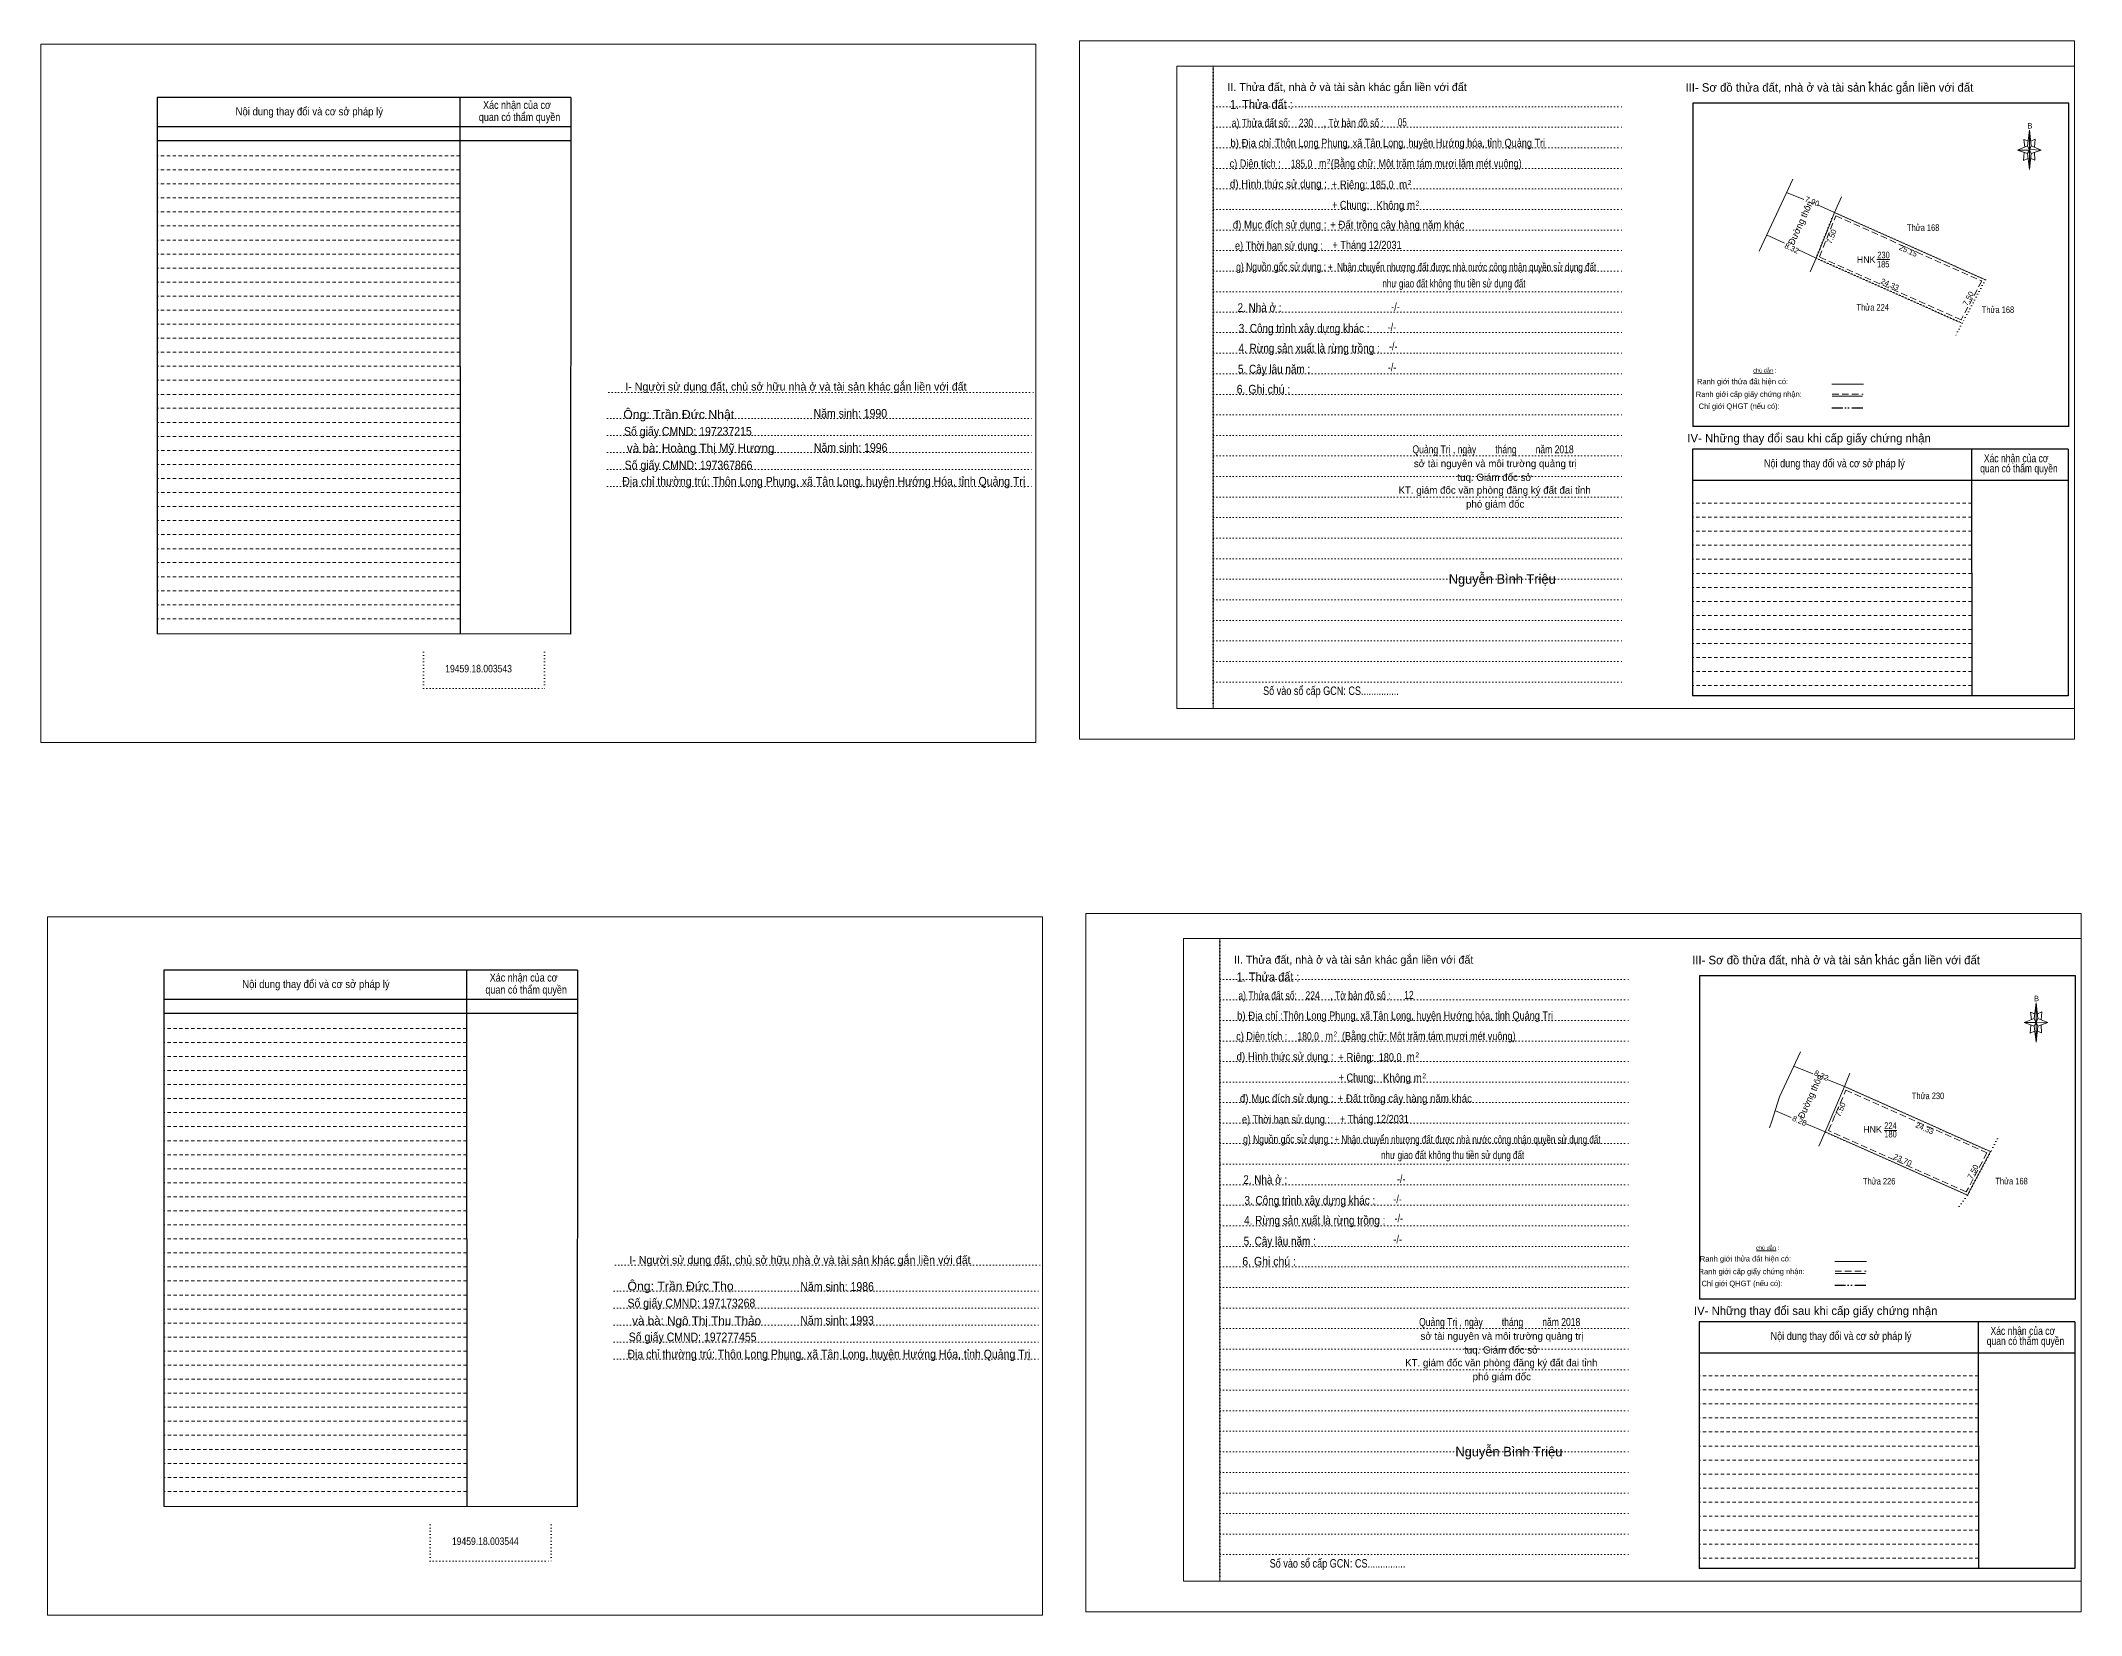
# Model space of a CAD drawing. Header units: metres. Extents: x 542624 to 552003, y 1835779 to 1840798.
# Drawn here: x 543133.9 to 543599.5, y 1835778.9 to 1836138.2 of the extents above; entities that cross this region are included whole.
import ezdxf
from ezdxf.enums import TextEntityAlignment as Align

# ---------------------------------------------------------------- set-up
doc = ezdxf.new("R2010")
doc.units = ezdxf.units.M
doc.header["$LTSCALE"] = 0.5
doc.header["$PDMODE"] = 32
doc.header["$PDSIZE"] = 0.25
for name, pattern in [('DASH_DOUBLE_DOT', [9.2, 5, -1.2, 0.3, -1.2, 0.3, -1.2]), ('DOTTED', [1.5, 0.3, -1.2]), ('MEDIUM_DASHED', [4.5, 3, -1.5]), ('SHORT_DASHED', [2.7, 1.5, -1.2])]:
    doc.linetypes.add(name, pattern=pattern)
for name, color, linetype, lineweight in [('1', 7, 'Continuous', 13), ('12', 7, 'Continuous', 13), ('14', 7, 'Continuous', 13), ('2', 7, 'SHORT_DASHED', 13), ('28', 7, 'Continuous', 25), ('55', 7, 'Continuous', 13), ('8', 7, 'Continuous', 13)]:
    doc.layers.add(name, color=color, linetype=linetype, lineweight=lineweight)
doc.layers.add('18', color=7, linetype='Continuous')
doc.layers.add('62', color=7, linetype='Continuous')

msp = doc.modelspace()

# ---------------------------------------------------------------- linework, layer by layer
at = {"layer": '1'}
for p, q in [((543393.13, 1836132.45), (543598.01, 1836132.45)), ((543393.13, 1836132.45), (543393.13, 1835985.79)), ((543598.01, 1836132.45), (543598.01, 1835984.57)), ((543393.13, 1835985.79), (543598.01, 1835985.79)), ((543394.64, 1835933.31), (543599.52, 1835933.31)), ((543394.64, 1835933.31), (543394.64, 1835786.65)), ((543599.52, 1835933.31), (543599.52, 1835785.42)), ((543394.64, 1835786.65), (543599.52, 1835786.65))]:
    msp.add_line(p, q, dxfattribs=at)
at = {"layer": '1', "linetype": 'DOTTED'}
for p, q in [((543401.43, 1836132.45), (543401.43, 1835985.79)), ((543401.43, 1836132.45), (543401.43, 1835985.79)), ((543401.51, 1836123.15), (543495.1, 1836123.15)), ((543401.51, 1836118.46), (543495.1, 1836118.46)), ((543401.51, 1836113.79), (543495.1, 1836113.79)), ((543401.51, 1836109.09), (543495.1, 1836109.09)), ((543401.51, 1836104.4), (543495.1, 1836104.4)), ((543401.51, 1836099.71), (543495.1, 1836099.71)), ((543401.51, 1836095.02), (543495.1, 1836095.02)), ((543401.51, 1836090.34), (543495.1, 1836090.34)), ((543401.51, 1836085.66), (543495.1, 1836085.66)), ((543401.51, 1836080.95), (543495.1, 1836080.95)), ((543401.51, 1836076.25), (543495.1, 1836076.25)), ((543401.51, 1836071.6), (543495.1, 1836071.6)), ((543401.51, 1836066.89), (543495.1, 1836066.89)), ((543401.51, 1836062.21), (543495.1, 1836062.21)), ((543263.48, 1836057.96), (543360.95, 1836057.96)), ((543401.51, 1836057.52), (543495.1, 1836057.52)), ((543263.17, 1836051.98), (543360.63, 1836051.98)), ((543401.51, 1836052.82), (543495.1, 1836052.82)), ((543263.17, 1836048.1), (543360.63, 1836048.1)), ((543401.51, 1836048.13), (543495.1, 1836048.13)), ((543263.17, 1836044.23), (543360.63, 1836044.23)), ((543401.51, 1836043.45), (543495.1, 1836043.45)), ((543263.17, 1836040.36), (543360.63, 1836040.36)), ((543401.51, 1836038.77), (543495.1, 1836038.77)), ((543263.17, 1836036.49), (543360.63, 1836036.49)), ((543401.51, 1836034.07), (543495.1, 1836034.07)), ((543401.51, 1836029.38), (543495.1, 1836029.38)), ((543401.51, 1836024.7), (543495.1, 1836024.7)), ((543401.51, 1836020.01), (543495.1, 1836020.01)), ((543401.51, 1836015.32), (543495.1, 1836015.32)), ((543401.51, 1836010.63), (543495.1, 1836010.63)), ((543401.51, 1836005.93), (543495.1, 1836005.93)), ((543401.51, 1836001.27), (543495.1, 1836001.27)), ((543221.19, 1835998.69), (543221.19, 1835990.4)), ((543248.84, 1835998.69), (543248.84, 1835990.4)), ((543401.51, 1835996.56), (543495.1, 1835996.56)), ((543221.19, 1835990.4), (543248.84, 1835990.4)), ((543401.51, 1835991.87), (543495.1, 1835991.87)), ((543402.94, 1835933.31), (543402.94, 1835786.65)), ((543402.94, 1835933.31), (543402.94, 1835786.65)), ((543403.03, 1835924), (543496.62, 1835924)), ((543403.03, 1835919.32), (543496.62, 1835919.32)), ((543403.03, 1835914.64), (543496.62, 1835914.64)), ((543403.03, 1835909.94), (543496.62, 1835909.94)), ((543403.03, 1835905.26), (543496.62, 1835905.26)), ((543403.03, 1835900.56), (543496.62, 1835900.56)), ((543403.03, 1835895.88), (543496.62, 1835895.88)), ((543403.03, 1835891.2), (543496.62, 1835891.2)), ((543403.03, 1835886.52), (543496.62, 1835886.52)), ((543403.03, 1835881.81), (543496.62, 1835881.81)), ((543403.03, 1835877.11), (543496.62, 1835877.11)), ((543403.03, 1835872.46), (543496.62, 1835872.46)), ((543403.03, 1835867.75), (543496.62, 1835867.75)), ((543403.03, 1835863.06), (543496.62, 1835863.06)), ((543265, 1835858.82), (543362.46, 1835858.82)), ((543403.03, 1835858.38), (543496.62, 1835858.38)), ((543264.69, 1835852.83), (543362.14, 1835852.83)), ((543403.03, 1835853.68), (543496.62, 1835853.68)), ((543264.69, 1835848.96), (543362.14, 1835848.96)), ((543403.03, 1835848.98), (543496.62, 1835848.98)), ((543264.69, 1835845.09), (543362.14, 1835845.09)), ((543403.03, 1835844.31), (543496.62, 1835844.31)), ((543264.69, 1835841.22), (543362.14, 1835841.22)), ((543264.69, 1835837.34), (543362.14, 1835837.34)), ((543403.03, 1835839.62), (543496.62, 1835839.62)), ((543403.03, 1835834.92), (543496.62, 1835834.92)), ((543403.03, 1835830.24), (543496.62, 1835830.24)), ((543403.03, 1835825.55), (543496.62, 1835825.55)), ((543403.03, 1835820.87), (543496.62, 1835820.87)), ((543403.03, 1835816.18), (543496.62, 1835816.18)), ((543403.03, 1835811.48), (543496.62, 1835811.48)), ((543403.03, 1835806.79), (543496.62, 1835806.79)), ((543222.69, 1835799.55), (543222.69, 1835791.26)), ((543250.35, 1835799.55), (543250.35, 1835791.26)), ((543403.03, 1835802.12), (543496.62, 1835802.12)), ((543403.03, 1835797.42), (543496.62, 1835797.42)), ((543222.69, 1835791.26), (543250.35, 1835791.26)), ((543403.03, 1835792.73), (543496.62, 1835792.73))]:
    msp.add_line(p, q, dxfattribs=at)
at = {"layer": '1'}
for points in [[(543133.86, 1835978.06), (543360.98, 1835978.06), (543360.98, 1836137.45), (543133.86, 1836137.45)], [(543133.86, 1836137.45), (543360.98, 1836137.45), (543360.98, 1835978.06), (543133.86, 1835978.06)], [(543133.86, 1835978.06), (543360.98, 1835978.06), (543360.98, 1836137.45), (543133.86, 1836137.45)], [(543370.88, 1835978.82), (543598.01, 1835978.82), (543598.01, 1836138.2), (543370.88, 1836138.2)], [(543401.43, 1836132.45), (543598.01, 1836132.45), (543598.01, 1835985.79), (543401.43, 1835985.79)], [(543135.38, 1835778.91), (543362.5, 1835778.91), (543362.5, 1835938.3), (543135.38, 1835938.3)], [(543135.38, 1835938.3), (543362.5, 1835938.3), (543362.5, 1835778.91), (543135.38, 1835778.91)], [(543135.38, 1835778.91), (543362.5, 1835778.91), (543362.5, 1835938.3), (543135.38, 1835938.3)], [(543372.39, 1835779.67), (543599.52, 1835779.67), (543599.52, 1835939.05), (543372.39, 1835939.05)], [(543402.94, 1835933.31), (543599.52, 1835933.31), (543599.52, 1835786.65), (543402.94, 1835786.65)]]:
    msp.add_lwpolyline(points, close=True, dxfattribs=at)
at = {"layer": '12'}
for p, q in [((543535.44, 1835907.46), (543530.63, 1835897.24)), ((543533.91, 1835904.21), (543538.31, 1835902.44)), ((543530.63, 1835897.24), (543528.89, 1835891.68)), ((543541.51, 1835901.16), (543545.51, 1835899.55)), ((543529.64, 1835894.08), (543533.32, 1835892.52)), ((543528.89, 1835891.68), (543528.4, 1835890.1)), ((543536.76, 1835891.05), (543541.08, 1835889.22)), ((543554.53, 1835889.5), (543557.46, 1835889.5))]:
    msp.add_line(p, q, dxfattribs=at)
at = {"layer": '12', "linetype": 'DOTTED'}
for p, q in [((543545.51, 1835899.55), (543578.86, 1835884.7)), ((543573.56, 1835874.77), (543541.07, 1835889.22)), ((543571.7, 1835872.18), (543573.56, 1835874.77))]:
    msp.add_line(p, q, dxfattribs=at)
at = {"layer": '12'}
for points in [[(543546.73, 1835902.59), (543545.51, 1835899.55), (543541.07, 1835889.22)], [(543541.08, 1835889.22), (543539.68, 1835885.92), (543539.83, 1835886.34)]]:
    msp.add_lwpolyline(points, dxfattribs=at)
msp.add_lwpolyline([(543545.51, 1835899.55), (543578.86, 1835884.7), (543573.56, 1835874.77), (543541.07, 1835889.22)], close=True, dxfattribs=at)
at = {"layer": '12', "linetype": 'MEDIUM_DASHED'}
msp.add_lwpolyline([(543545.83, 1835898.75), (543578.02, 1835884.42), (543573.3, 1835875.55), (543541.85, 1835889.51)], close=True, dxfattribs=at)
at = {"layer": '12', "linetype": 'DOTTED'}
msp.add_lwpolyline([(543580.43, 1835887.64), (543578.86, 1835884.7), (543573.56, 1835874.77)], dxfattribs=at)
at = {"layer": '14'}
for p, q in [((543532.29, 1836103.62), (543536.2, 1836101.97)), ((543544.85, 1836102.59), (543543.2, 1836099.03)), ((543539.31, 1836100.79), (543543.21, 1836099.03)), ((543543.2, 1836099.03), (543577.66, 1836083.66)), ((543527.72, 1836093.9), (543531.8, 1836091.99)), ((543534.82, 1836090.54), (543539.01, 1836088.59)), ((543552.85, 1836088.26), (543555.81, 1836088.26))]:
    msp.add_line(p, q, dxfattribs=at)
at = {"layer": '14', "linetype": 'DOTTED'}
msp.add_line((543539.01, 1836088.59), (543572.36, 1836073.74), dxfattribs=at)
at = {"layer": '14'}
for points in [[(543533.68, 1836106.59), (543532.17, 1836103.36), (543525.99, 1836090.22)], [(543543.2, 1836099.03), (543539.01, 1836088.59), (543537.69, 1836085.51)]]:
    msp.add_lwpolyline(points, dxfattribs=at)
at = {"layer": '14', "linetype": 'DOTTED'}
msp.add_lwpolyline([(543543.2, 1836099.03), (543577.66, 1836083.66), (543572.36, 1836073.74), (543539.01, 1836088.59)], close=True, dxfattribs=at)
at = {"layer": '14', "linetype": 'MEDIUM_DASHED'}
msp.add_lwpolyline([(543543.51, 1836098.24), (543576.82, 1836083.39), (543572.1, 1836074.52), (543539.79, 1836088.91)], close=True, dxfattribs=at)
at = {"layer": '14', "linetype": 'DOTTED'}
msp.add_lwpolyline([(543577.66, 1836083.66), (543572.36, 1836073.74), (543570.72, 1836070.66)], dxfattribs=at)
at = {"layer": '2', "linetype": 'Continuous', "lineweight": 25}
for p, q in [((543254.79, 1836125.23), (543160.41, 1836125.23)), ((543160.41, 1836125.23), (543160.41, 1836002.9)), ((543229.51, 1836125.23), (543229.56, 1836002.78)), ((543254.79, 1836118.54), (543160.53, 1836118.54)), ((543254.79, 1836115.34), (543160.53, 1836115.34)), ((543256.31, 1835926.08), (543161.93, 1835926.08)), ((543161.93, 1835926.08), (543161.93, 1835803.75)), ((543231.02, 1835926.08), (543231.08, 1835803.64)), ((543256.31, 1835919.39), (543162.04, 1835919.39)), ((543256.31, 1835916.19), (543162.04, 1835916.19))]:
    msp.add_line(p, q, dxfattribs=at)
at = {"layer": '2'}
for p, q in [((543229.51, 1836111.95), (543160.4, 1836111.95)), ((543229.51, 1836108.74), (543160.4, 1836108.74)), ((543229.51, 1836108.74), (543160.41, 1836108.74)), ((543229.51, 1836105.55), (543160.41, 1836105.55)), ((543229.51, 1836102.34), (543160.41, 1836102.34)), ((543229.51, 1836099.16), (543160.41, 1836099.16)), ((543229.51, 1836095.94), (543160.41, 1836095.94)), ((543229.51, 1836092.74), (543160.41, 1836092.74)), ((543229.54, 1836089.54), (543160.41, 1836089.54)), ((543229.54, 1836086.34), (543160.41, 1836086.34)), ((543229.54, 1836083.12), (543160.41, 1836083.12)), ((543229.54, 1836079.94), (543160.41, 1836079.94)), ((543229.54, 1836076.73), (543160.41, 1836076.73)), ((543229.54, 1836073.55), (543160.41, 1836073.55)), ((543229.54, 1836070.32), (543160.41, 1836070.32)), ((543229.54, 1836067.12), (543160.41, 1836067.12)), ((543229.54, 1836063.93), (543160.41, 1836063.93)), ((543229.54, 1836060.72), (543160.41, 1836060.72)), ((543229.54, 1836057.52), (543160.41, 1836057.52)), ((543229.54, 1836054.33), (543160.41, 1836054.33)), ((543229.54, 1836051.12), (543160.41, 1836051.12)), ((543229.54, 1836047.91), (543160.41, 1836047.91)), ((543229.56, 1836044.72), (543160.41, 1836044.72)), ((543229.56, 1836041.52), (543160.41, 1836041.52)), ((543229.56, 1836038.33), (543160.41, 1836038.33)), ((543229.56, 1836035.11), (543160.41, 1836035.11)), ((543229.56, 1836031.9), (543160.41, 1836031.9)), ((543229.56, 1836028.72), (543160.41, 1836028.72)), ((543574.52, 1836029.47), (543510.79, 1836029.47)), ((543229.56, 1836025.51), (543160.41, 1836025.51)), ((543574.52, 1836026.28), (543510.79, 1836026.28)), ((543574.52, 1836023.07), (543510.79, 1836023.07)), ((543229.56, 1836022.3), (543160.41, 1836022.3)), ((543229.56, 1836019.11), (543160.41, 1836019.11)), ((543574.52, 1836019.88), (543510.79, 1836019.88)), ((543229.56, 1836015.9), (543160.41, 1836015.9)), ((543574.54, 1836016.67), (543510.79, 1836016.67)), ((543229.56, 1836012.71), (543160.41, 1836012.71)), ((543229.56, 1836009.5), (543160.41, 1836009.5)), ((543574.54, 1836013.47), (543510.79, 1836013.47)), ((543574.54, 1836010.28), (543510.79, 1836010.28)), ((543229.56, 1836006.29), (543160.41, 1836006.29)), ((543574.54, 1836007.06), (543510.79, 1836007.06)), ((543574.54, 1836003.86), (543510.79, 1836003.86)), ((543574.57, 1836000.67), (543510.79, 1836000.67)), ((543574.57, 1835997.45), (543510.79, 1835997.45)), ((543574.57, 1835994.27), (543510.79, 1835994.27)), ((543574.57, 1835991.06), (543510.79, 1835991.06)), ((543231.02, 1835912.8), (543161.91, 1835912.8)), ((543231.02, 1835909.59), (543161.91, 1835909.59)), ((543231.02, 1835909.59), (543161.93, 1835909.59)), ((543231.02, 1835906.4), (543161.93, 1835906.4)), ((543231.02, 1835903.19), (543161.93, 1835903.19)), ((543231.02, 1835900.01), (543161.93, 1835900.01)), ((543231.02, 1835896.8), (543161.93, 1835896.8)), ((543231.02, 1835893.6), (543161.93, 1835893.6)), ((543231.04, 1835890.4), (543161.93, 1835890.4)), ((543231.04, 1835887.2), (543161.93, 1835887.2)), ((543231.04, 1835883.97), (543161.93, 1835883.97)), ((543231.04, 1835880.8), (543161.93, 1835880.8)), ((543231.04, 1835877.58), (543161.93, 1835877.58)), ((543231.04, 1835874.4), (543161.93, 1835874.4)), ((543231.04, 1835871.18), (543161.93, 1835871.18)), ((543231.04, 1835867.98), (543161.93, 1835867.98)), ((543231.04, 1835864.79), (543161.93, 1835864.79)), ((543231.04, 1835861.58), (543161.93, 1835861.58)), ((543231.04, 1835858.38), (543161.93, 1835858.38)), ((543231.04, 1835855.19), (543161.93, 1835855.19)), ((543231.04, 1835851.98), (543161.93, 1835851.98)), ((543231.04, 1835848.76), (543161.93, 1835848.76)), ((543231.08, 1835845.57), (543161.93, 1835845.57)), ((543231.08, 1835842.37), (543161.93, 1835842.37)), ((543231.08, 1835839.18), (543161.93, 1835839.18)), ((543231.08, 1835835.97), (543161.93, 1835835.97)), ((543231.08, 1835832.76), (543161.93, 1835832.76)), ((543231.08, 1835829.58), (543161.93, 1835829.58)), ((543576.04, 1835830.33), (543512.3, 1835830.33)), ((543231.08, 1835826.37), (543161.93, 1835826.37)), ((543231.08, 1835823.16), (543161.93, 1835823.16)), ((543576.04, 1835827.14), (543512.3, 1835827.14)), ((543576.04, 1835823.92), (543512.3, 1835823.92)), ((543231.08, 1835819.96), (543161.93, 1835819.96)), ((543576.04, 1835820.74), (543512.3, 1835820.74)), ((543231.08, 1835816.75), (543161.93, 1835816.75)), ((543231.08, 1835813.56), (543161.93, 1835813.56)), ((543576.06, 1835817.52), (543512.3, 1835817.52)), ((543576.06, 1835814.32), (543512.3, 1835814.32)), ((543231.08, 1835810.35), (543161.93, 1835810.35)), ((543576.06, 1835811.13), (543512.3, 1835811.13)), ((543231.08, 1835807.15), (543161.93, 1835807.15)), ((543576.06, 1835807.92), (543512.3, 1835807.92)), ((543576.06, 1835804.72), (543512.3, 1835804.72)), ((543576.08, 1835801.53), (543512.3, 1835801.53)), ((543576.08, 1835798.31), (543512.3, 1835798.31)), ((543576.08, 1835795.13), (543512.3, 1835795.13)), ((543576.08, 1835791.92), (543512.3, 1835791.92))]:
    msp.add_line(p, q, dxfattribs=at)
at = {"layer": '2', "linetype": 'Continuous', "lineweight": 25}
for points in [[(543254.79, 1836125.23), (543254.75, 1836002.76), (543160.41, 1836002.9)], [(543256.31, 1835926.08), (543256.25, 1835803.62), (543161.93, 1835803.75)]]:
    msp.add_lwpolyline(points, dxfattribs=at)
at = {"layer": '28'}
for p, q in [((543510.87, 1836123.97), (543510.87, 1836050.21)), ((543596.68, 1836050.21), (543510.87, 1836050.21)), ((543574.52, 1836045), (543574.57, 1835988.68)), ((543596.58, 1836045), (543596.54, 1835988.68)), ((543596.58, 1836037.85), (543510.79, 1836037.85)), ((543596.54, 1835988.68), (543510.79, 1835988.68)), ((543512.38, 1835924.83), (543512.38, 1835851.06)), ((543598.19, 1835851.06), (543512.38, 1835851.06)), ((543576.04, 1835845.86), (543576.08, 1835789.54)), ((543598.1, 1835845.86), (543598.06, 1835789.54)), ((543598.1, 1835838.71), (543512.3, 1835838.71)), ((543598.06, 1835789.54), (543512.3, 1835789.54))]:
    msp.add_line(p, q, dxfattribs=at)
at = {"layer": '28', "linetype": 'SHORT_DASHED', "lineweight": 13}
for p, q in [((543574.52, 1836032.68), (543510.79, 1836032.68)), ((543576.04, 1835833.54), (543512.3, 1835833.54))]:
    msp.add_line(p, q, dxfattribs=at)
at = {"layer": '28'}
for points in [[(543596.68, 1836050.21), (543596.68, 1836123.97), (543510.87, 1836123.97)], [(543596.58, 1836045), (543510.79, 1836045), (543510.79, 1835988.68)], [(543598.19, 1835851.06), (543598.19, 1835924.83), (543512.38, 1835924.83)], [(543598.1, 1835845.86), (543512.3, 1835845.86), (543512.3, 1835789.54)]]:
    msp.add_lwpolyline(points, dxfattribs=at)
for p in [(543551.24, 1836128.75), (543552.75, 1835929.6)]:
    msp.add_point(p, dxfattribs=at)
at = {"layer": '55'}
for p, q in [((543524.72, 1836062.26), (543529.21, 1836062.23)), ((543542.64, 1836059.86), (543549.83, 1836059.86)), ((543542.7, 1836057.13), (543549.62, 1836057.13)), ((543542.7, 1836057.13), (543549.62, 1836057.13)), ((543525.39, 1835862.05), (543529.88, 1835862.03)), ((543543.3, 1835859.65), (543550.49, 1835859.65)), ((543543.36, 1835856.92), (543550.27, 1835856.92)), ((543543.36, 1835856.92), (543550.27, 1835856.92))]:
    msp.add_line(p, q, dxfattribs=at)
at = {"layer": '55', "linetype": 'MEDIUM_DASHED'}
for p, q in [((543542.69, 1836057.59), (543549.77, 1836057.59)), ((543543.34, 1835857.39), (543550.43, 1835857.39))]:
    msp.add_line(p, q, dxfattribs=at)
at = {"layer": '55', "linetype": 'DASH_DOUBLE_DOT', "lineweight": 25}
for p, q in [((543542.6, 1836054.47), (543549.78, 1836054.47)), ((543543.26, 1835854.26), (543550.45, 1835854.26))]:
    msp.add_line(p, q, dxfattribs=at)
at = {"layer": '8'}
for p, q in [((543587.28, 1836114.2), (543587.74, 1836117.8)), ((543587.28, 1836112.46), (543584.97, 1836113.28)), ((543588.11, 1836112.46), (543587.74, 1836108.85)), ((543588.11, 1836114.2), (543590.42, 1836113.28)), ((543588.85, 1836112.72), (543588.95, 1836110.97)), ((543588.95, 1836110.97), (543588.02, 1836111.33)), ((543588.8, 1835915.06), (543589.26, 1835918.66)), ((543588.8, 1835913.31), (543586.48, 1835914.14)), ((543589.63, 1835913.31), (543589.26, 1835909.7)), ((543590.46, 1835911.83), (543589.53, 1835912.19)), ((543589.63, 1835915.06), (543591.94, 1835914.14)), ((543590.36, 1835913.58), (543590.46, 1835911.83))]:
    msp.add_line(p, q, dxfattribs=at)
for points in [[(543587.74, 1836117.8), (543588.11, 1836114.2), (543587.74, 1836113.28)], [(543587.74, 1836113.28), (543584.97, 1836113.28), (543587.28, 1836114.2), (543588.11, 1836112.46), (543590.42, 1836113.28), (543587.74, 1836113.38)], [(543587.74, 1836113.28), (543587.74, 1836108.85), (543587.28, 1836112.46)], [(543589.26, 1835918.66), (543589.63, 1835915.06), (543589.26, 1835914.14)], [(543589.26, 1835914.14), (543586.48, 1835914.14), (543588.8, 1835915.06), (543589.63, 1835913.31), (543591.94, 1835914.14), (543589.26, 1835914.24)], [(543589.26, 1835914.14), (543589.26, 1835909.7), (543588.8, 1835913.31)]]:
    msp.add_lwpolyline(points, close=True, dxfattribs=at)
for points in [[(543587.74, 1836113.28), (543587.28, 1836114.2), (543584.97, 1836113.28)], [(543586.54, 1836112.72), (543586.35, 1836110.87), (543587.38, 1836111.33)], [(543587.46, 1836115.32), (543586.45, 1836115.69), (543586.64, 1836113.93)], [(543587.74, 1836113.28), (543588.11, 1836112.46), (543590.42, 1836113.28)], [(543588.02, 1836115.32), (543589.04, 1836115.78), (543588.85, 1836113.93)], [(543588.97, 1835916.17), (543587.96, 1835916.54), (543588.15, 1835914.78)], [(543589.53, 1835916.17), (543590.56, 1835916.63), (543590.36, 1835914.78)], [(543589.26, 1835914.14), (543588.8, 1835915.06), (543586.48, 1835914.14)], [(543588.05, 1835913.58), (543587.87, 1835911.73), (543588.88, 1835912.19)], [(543589.26, 1835914.14), (543589.63, 1835913.31), (543591.94, 1835914.14)]]:
    msp.add_lwpolyline(points, dxfattribs=at)

# ---------------------------------------------------------------- texts
at = {"layer": '12'}
for s, height, rotation, p in [('Đường thôn', 1.5, 65.618, (543538.4001, 1835896.9954)), ('8.32', 1.25, 334.821, (543539.9541, 1835901.5188)), ('8.28', 1.25, 336.747, (543534.9833, 1835891.1697)), ('7.50', 1.25, 66.751, (543545.1509, 1835894.0583)), ('24.33', 1.25, 335.994, (543563.5407, 1835889.4524)), ('23.70', 1.25, 336.03, (543558.5311, 1835882.2603)), ('7.50', 1.25, 61.932, (543575.369, 1835879.8259))]:
    msp.add_text(s, height=height, rotation=rotation, dxfattribs=at).set_placement(p, align=Align.CENTER)
at = {"layer": '12', "width": 0.85}
for s, p in [('Thửa 230', (543564.57, 1835896.68)), ('224', (543555.995, 1835889.89)), ('180', (543556.005, 1835887.94)), ('Thửa 226', (543553.415, 1835877.2)), ('Thửa 168', (543583.625, 1835877.22))]:
    msp.add_text(s, height=1.5, dxfattribs=at).set_placement(p, align=Align.CENTER)
at = {"layer": '12'}
msp.add_text('HNK', height=1.5, dxfattribs=at).set_placement((543551.9, 1835889.02), align=Align.CENTER)
at = {"layer": '14'}
for s, height, rotation, p in [('7.90', 1.25, 338.075, (543537.8966, 1836100.9615)), ('Đường thôn', 1.5, 65.618, (543536.1401, 1836096.3354)), ('7.50', 1.25, 68.156, (543543.1163, 1836093.3175)), ('8.32', 1.25, 334.821, (543533.2041, 1836090.2988)), ('25.15', 1.25, 335.961, (543559.7904, 1836089.7168)), ('24.33', 1.25, 335.994, (543555.6007, 1836082.0524)), ('7.50', 1.25, 61.829, (543574.292, 1836079.0949))]:
    msp.add_text(s, height=height, rotation=rotation, dxfattribs=at).set_placement(p, align=Align.CENTER)
at = {"layer": '14', "width": 0.85}
for s, p in [('Thửa 168', (543563.455, 1836094.82)), ('230', (543554.405, 1836088.57)), ('185', (543554.335, 1836086.48)), ('Thửa 224', (543551.94, 1836076.63)), ('Thửa 168', (543580.525, 1836076.09))]:
    msp.add_text(s, height=1.5, dxfattribs=at).set_placement(p, align=Align.CENTER)
at = {"layer": '14'}
msp.add_text('HNK', height=1.5, dxfattribs=at).set_placement((543550.44, 1836087.52), align=Align.CENTER)
at = {"layer": '18'}
for s, height, p in [('II. Thửa đất, nhà ở và tài sản khác gắn liền với đất', 1.825, (543431.975, 1836126.73)), ('sở tài nguyên và môi trường quảng trị', 1.658, (543465.81, 1836040.91)), ('tuq. Giám đốc sở', 1.658, (543465.655, 1836037.76)), ('KT. giám đốc văn phòng đăng ký đất đai tỉnh', 1.658, (543465.655, 1836034.84)), ('phó giám đốc', 1.658, (543465.785, 1836031.67)), ('Nguyễn Bình Triệu', 2.19, (543467.39, 1836014.29)), ('II. Thửa đất, nhà ở và tài sản khác gắn liền với đất', 1.825, (543433.485, 1835927.59)), ('sở tài nguyên và môi trường quảng trị', 1.658, (543467.33, 1835841.77)), ('KT. giám đốc văn phòng đăng ký đất đai tỉnh', 1.658, (543467.175, 1835835.7)), ('tuq. Giám đốc sở', 1.658, (543467.175, 1835838.62)), ('phó giám đốc', 1.658, (543467.285, 1835832.53)), ('Nguyễn Bình Triệu', 2.19, (543468.91, 1835815.15))]:
    msp.add_text(s, height=height, dxfattribs=at).set_placement(p, align=Align.CENTER)
for s, height, width, p in [('1. Thửa đất :', 2.079, 0.9, (543412.43, 1836122.64)), ('a) Thửa đất số:              , Tờ bản đồ số : ', 1.826, 0.8, (543423.29, 1836118.56)), ('Thôn Long Phụng, xã Tân Long, huyện Hướng hóa, tỉnh Quảng Trị', 1.83, 0.85, (543446.365, 1836114)), ('230', 1.83, 0.8, (543422.605, 1836118.59)), ('05', 1.83, 0.75, (543444.59, 1836118.69)), ('b) Địa chỉ : ', 1.826, 0.9, (543410.895, 1836113.97)), ('(Bằng chữ: Một trăm tám mươi lăm mét vuông)', 1.83, 0.85, (543450.045, 1836109.32)), ('c) Diện tích :                                                   ', 1.826, 0.85, (543425.715, 1836109.29)), ('185,0', 1.83, 0.8, (543421.59, 1836109.26)), (' m', 1.826, 0.8, (543426.14, 1836109.35)), ('2', 1.107, 0.75, (543427.785, 1836110.14)), ('d) Hình thức sử dụng :', 1.826, 0.9, (543416.31, 1836104.64)), ('+ Riêng: ', 1.826, 0.9, (543432.86, 1836104.49)), ('185,0', 1.83, 0.85, (543439.99, 1836104.47)), (' m', 1.826, 0.9, (543444.465, 1836104.52)), ('2', 1.107, 0.8, (543446.255, 1836105.31)), ('       + Chung:', 1.826, 0.85, (543430.78, 1836099.85)), ('Không', 1.826, 0.9, (543441.86, 1836099.78)), (' m', 1.826, 0.9, (543446.275, 1836099.82)), ('2', 1.107, 0.8, (543448.065, 1836100.61)), ('đ) Mục đích sử dụng :', 1.826, 0.9, (543416.59, 1836095.34)), ('+ Đất trồng cây hàng năm khác', 1.83, 0.9, (543443.435, 1836095.32)), ('e) Thời hạn sử dụng :', 1.826, 0.85, (543416.435, 1836090.55)), ('g) Nguồn gốc sử dụng :', 1.826, 0.8, (543416.925, 1836085.73)), ('+  Nhận chuyển nhượng đất được nhà nước công nhận quyền sử dụng đất ', 1.83, 0.75, (543458.485, 1836085.65)), ('như giao đất không thu tiền sử dụng đất', 1.83, 0.75, (543456.365, 1836081.91)), ('2. Nhà ở :', 1.992, 0.85, (543412.005, 1836076.31)), ('3. Công trình xây dựng khác :', 1.992, 0.85, (543422.18, 1836071.59)), ('4. Rừng sản xuất là rừng trồng :', 1.992, 0.85, (543423.31, 1836067.06)), ('5. Cây lâu năm :', 1.992, 0.85, (543415.32, 1836062.29)), ('6. Ghi chú :', 1.992, 0.9, (543412.915, 1836057.69)), ('Quảng Trị , ngày        tháng        năm 2018', 1.825, 0.8, (543465.3, 1836044.06)), ('19459.18.003543', 1.72, 0.85, (543233.77, 1835994.07)), ('Số vào sổ cấp GCN: CS...............', 1.936, 0.8, (543428.3, 1835988.91)), ('1. Thửa đất :', 2.079, 0.9, (543413.95, 1835923.5)), ('a) Thửa đất số:              , Tờ bản đồ số : ', 1.826, 0.8, (543424.81, 1835919.42)), ('224', 1.83, 0.8, (543424.115, 1835919.45)), ('12', 1.826, 0.8, (543446.1, 1835919.55)), ('b) Địa chỉ : ', 1.826, 0.9, (543412.415, 1835914.83)), ('Thôn Long Phụng, xã Tân Long, huyện Hướng hóa, tỉnh Quảng Trị', 1.83, 0.85, (543448.165, 1835914.85)), ('c) Diện tích :                                                   ', 1.826, 0.85, (543427.215, 1835910.14)), ('180,0', 1.83, 0.8, (543423.1, 1835910.12)), (' m', 1.826, 0.8, (543427.64, 1835910.21)), ('2', 1.107, 0.75, (543429.305, 1835911)), ('(Bằng chữ: Một trăm tám mươi mét vuông)', 1.83, 0.85, (543450.625, 1835910.17)), ('d) Hình thức sử dụng :', 1.826, 0.9, (543417.83, 1835905.5)), ('+ Riêng: ', 1.826, 0.9, (543434.37, 1835905.35)), ('180,0', 1.83, 0.85, (543441.81, 1835905.33)), (' m', 1.826, 0.9, (543446.195, 1835905.46)), ('2', 1.107, 0.8, (543447.995, 1835906.23)), ('       + Chung:', 1.826, 0.85, (543432.29, 1835900.7)), ('Không', 1.826, 0.9, (543443.36, 1835900.64)), (' m', 1.826, 0.9, (543447.785, 1835900.67)), ('2', 1.107, 0.8, (543449.585, 1835901.46)), ('đ) Mục đích sử dụng :', 1.826, 0.9, (543418.215, 1835895.95)), ('+ Đất trồng cây hàng năm khác', 1.83, 0.9, (543445.135, 1835895.92)), ('e) Thời hạn sử dụng :', 1.826, 0.85, (543418.025, 1835891.17)), ('g) Nguồn gốc sử dụng :', 1.826, 0.8, (543418.515, 1835886.63)), ('+ Nhận chuyển nhượng đất được nhà nước công nhận quyền sử dụng đất', 1.83, 0.75, (543459.465, 1835886.56)), ('như giao đất không thu tiền sử dụng đất', 1.83, 0.75, (543456.065, 1835883.01)), ('2. Nhà ở :', 1.992, 0.85, (543413.305, 1835877.31)), ('3. Công trình xây dựng khác :', 1.992, 0.85, (543423.48, 1835872.59)), ('4. Rừng sản xuất là rừng trồng :', 1.992, 0.85, (543424.6, 1835868.05)), ('5. Cây lâu năm :', 1.992, 0.85, (543416.61, 1835863.28)), ('6. Ghi chú :', 1.992, 0.9, (543414.195, 1835858.68)), ('Quảng Trị , ngày        tháng        năm 2018', 1.825, 0.8, (543466.81, 1835844.91)), ('19459.18.003544', 1.72, 0.85, (543235.305, 1835794.93)), ('Số vào sổ cấp GCN: CS...............', 1.936, 0.8, (543429.8, 1835789.77))]:
    msp.add_text(s, height=height, dxfattribs=dict(at, width=width)).set_placement(p, align=Align.CENTER)
at = {"layer": '2'}
for s, width, p in [('Nội dung thay đổi và cơ sở pháp lý', 0.9, (543195.135, 1836121.18)), ('Nội dung thay đổi và cơ sở pháp lý', 0.9, (543195.135, 1836121.18)), (' quan có thẩm quyền', 0.85, (543242.83, 1836119.91)), (' quan có thẩm quyền', 0.85, (543242.83, 1836119.91)), ('Xác nhận của cơ', 0.85, (543242.535, 1836122.66)), ('Xác nhận của cơ', 0.85, (543242.535, 1836122.66)), ('Xác nhận của cơ', 0.85, (543244.055, 1835923.52)), ('Xác nhận của cơ', 0.85, (543244.055, 1835923.52)), ('Nội dung thay đổi và cơ sở pháp lý', 0.9, (543196.655, 1835922.03)), ('Nội dung thay đổi và cơ sở pháp lý', 0.9, (543196.655, 1835922.03)), (' quan có thẩm quyền', 0.85, (543244.34, 1835920.77)), (' quan có thẩm quyền', 0.85, (543244.34, 1835920.77))]:
    msp.add_text(s, height=1.805, dxfattribs=dict(at, width=width)).set_placement(p, align=Align.CENTER)
at = {"layer": '28'}
for s, height, p in [('III- Sơ đồ thửa đất, nhà ở và tài sản khác gắn liền với đất', 1.936, (543542.05, 1836126.59)), ('I- Người sử dụng đất, chủ sở hữu nhà ở và tài sản khác gắn liền với đất', 1.825, (543306.19, 1836058.38)), ('và bà: Hoàng Thị Mỹ Hương', 1.99, (543284.46, 1836044.26)), ('IV- Những thay đổi sau khi cấp giấy chứng nhận', 1.936, (543537.42, 1836046.56)), ('III- Sơ đồ thửa đất, nhà ở và tài sản khác gắn liền với đất', 1.936, (543543.57, 1835927.45)), ('I- Người sử dụng đất, chủ sở hữu nhà ở và tài sản khác gắn liền với đất', 1.825, (543307.11, 1835859.08)), ('và bà: Ngô Thị Thu Thảo', 1.99, (543283.525, 1835845.12)), ('IV- Những thay đổi sau khi cấp giấy chứng nhận', 1.936, (543538.92, 1835847.42))]:
    msp.add_text(s, height=height, dxfattribs=at).set_placement(p, align=Align.CENTER)
for s, height, width, p in [('-/-', 1.826, 0.85, (543443.03, 1836076.59)), ('-/-', 1.826, 0.85, (543442.21, 1836071.95)), ('-/-', 1.826, 0.85, (543442.5, 1836067.6)), ('-/-', 1.826, 0.85, (543442.25, 1836062.79)), ('Ông: Trần Đức Nhật', 1.99, 1.05, (543279.45, 1836051.96)), ('Năm sinh: 1990', 1.99, 0.9, (543318.61, 1836052.19)), ('Số giấy CMND: 197237215', 1.99, 0.9, (543281.53, 1836048.09)), ('Năm sinh: 1996', 1.99, 0.9, (543318.685, 1836044.38)), ('Số giấy CMND: 197367866', 1.99, 0.9, (543281.68, 1836040.39)), ('Nội dung thay đổi và cơ sở pháp lý', 1.826, 0.85, (543543.185, 1836040.87)), (' quan có thẩm quyền', 1.826, 0.8, (543585.04, 1836039.72)), ('Xác nhận của cơ', 1.826, 0.8, (543584.675, 1836042.02)), ('Địa chỉ thường trú: Thôn Long Phụng, xã Tân Long, huyện Hướng Hóa, tỉnh Quảng Trị', 1.99, 0.9, (543312.545, 1836036.68)), ('-/-', 1.826, 0.85, (543444.33, 1835877.58)), ('-/-', 1.826, 0.85, (543443.51, 1835872.95)), ('-/-', 1.826, 0.85, (543443.79, 1835868.59)), ('-/-', 1.826, 0.85, (543443.53, 1835863.79)), ('Ông: Trần Đức Thọ', 1.99, 1.05, (543279.865, 1835853.03)), ('Số giấy CMND: 197173268', 1.99, 0.9, (543282.34, 1835849.16)), ('Năm sinh: 1986', 1.99, 0.9, (543315.605, 1835852.92)), ('Năm sinh: 1993', 1.99, 0.9, (543315.595, 1835845.22)), ('Số giấy CMND: 197277455', 1.99, 0.9, (543282.62, 1835841.42)), ('Nội dung thay đổi và cơ sở pháp lý', 1.826, 0.85, (543544.705, 1835841.72)), (' quan có thẩm quyền', 1.826, 0.8, (543586.54, 1835840.58)), ('Xác nhận của cơ', 1.826, 0.8, (543586.195, 1835842.88)), ('Địa chỉ thường trú: Thôn Long Phụng, xã Tân Long, huyện Hướng Hóa, tỉnh Quảng Trị', 1.99, 0.9, (543313.725, 1835837.51))]:
    msp.add_text(s, height=height, dxfattribs=dict(at, width=width)).set_placement(p, align=Align.CENTER)
at = {"layer": '55', "width": 0.9}
for s, height, p in [('Ranh giới thửa đất hiện có:', 1.251, (543522.2386, 1836059.8294)), ('Ranh giới cấp giấy chứng nhận:', 1.238, (543523.6586, 1836056.9326)), ('Chỉ giới QHGT (nếu có):', 1.245, (543521.4636, 1836054.1979)), ('Ranh giới thửa đất hiện có:', 1.251, (543522.8836, 1835859.6294)), ('Ranh giới cấp giấy chứng nhận:', 1.238, (543524.3136, 1835856.7226)), ('Chỉ giới QHGT (nếu có):', 1.245, (543522.1286, 1835853.9979))]:
    msp.add_text(s, height=height, rotation=0.127, dxfattribs=at).set_placement(p, align=Align.CENTER)
at = {"layer": '55'}
for p in [(543527.2848, 1836062.4987), (543527.9398, 1835862.2887)]:
    msp.add_text('chú dẫn :', height=0.9211, rotation=359.976, dxfattribs=at).set_placement(p, align=Align.CENTER)
at = {"layer": '62', "width": 0.85}
for p in [(543436.54, 1836090.72), (543438.2, 1835891.25)]:
    msp.add_text('+ Tháng 12/2031', height=1.83, dxfattribs=at).set_placement(p, align=Align.CENTER)
at = {"layer": '8', "width": 0.8}
for p in [(543587.825, 1836118.18), (543589.335, 1835919.03)]:
    msp.add_text('B', height=1.273, dxfattribs=at).set_placement(p, align=Align.CENTER)

doc.saveas('drawing.dxf')
